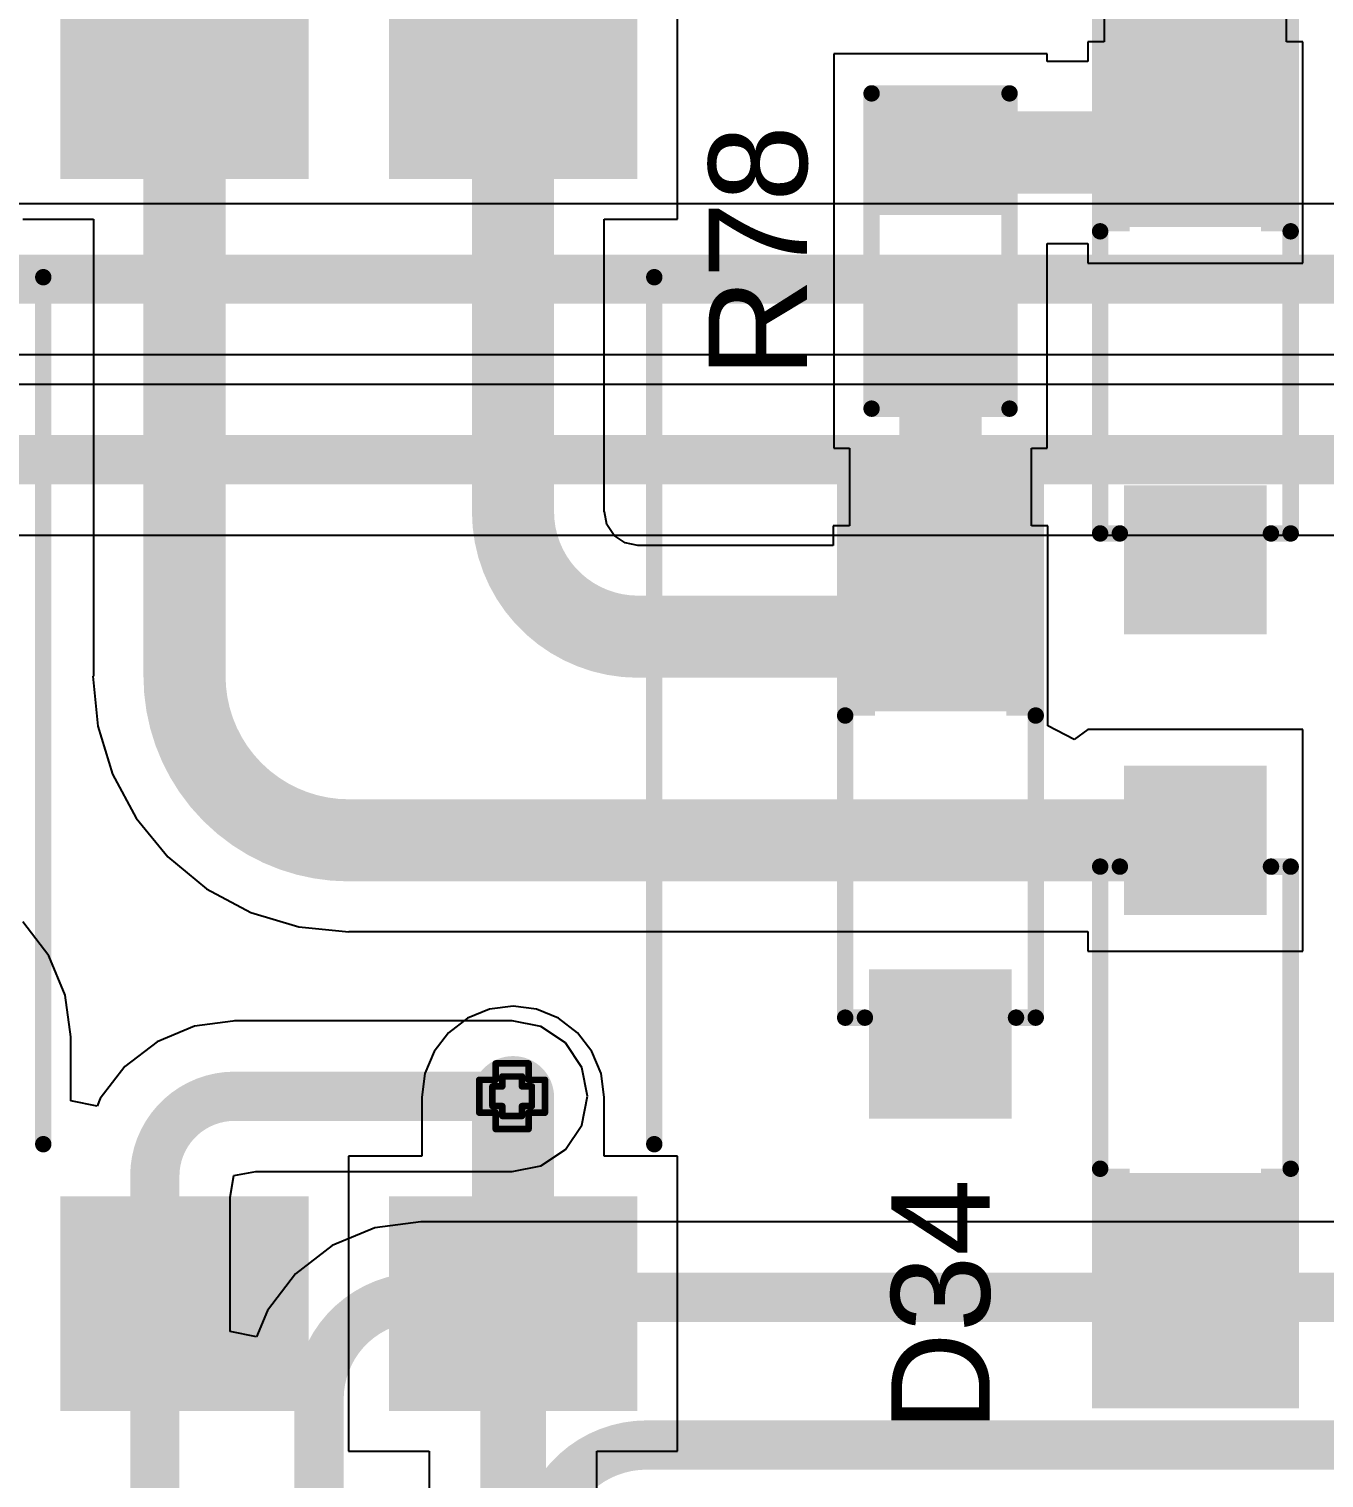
# Model space of a CAD drawing. Header units: inches. Extents: x -3 to 195, y 0 to 199.
# Drawn here: x 0.4581 to 0.8523, y 3.645 to 4.0862 of the extents above; entities that cross this region are included whole.
import ezdxf

# ---------------------------------------------------------------- set-up
doc = ezdxf.new("R2010")
doc.units = ezdxf.units.IN
doc.header["$MEASUREMENT"] = 0
for name, color, linetype in [('Bottom Layer', 5, 'Continuous'), ('Drill Drawing', 1, 'Continuous'), ('Top Layer', 1, 'Continuous'), ('Top Overlay', 2, 'Continuous'), ('Top Paste', 8, 'Continuous'), ('Top Solder', 216, 'Continuous'), ('Via Holes', 16, 'Continuous')]:
    doc.layers.add(name, color=color, linetype=linetype)
doc.styles.add('Arial', font='', dxfattribs={"height": 0.2})
doc.styles.get('Arial').set_extended_font_data('Arial')

# ---------------------------------------------------------------- blocks, each defined once
blk = doc.blocks.new('SFH617A_2X009T_9')
at = {"layer": 'Top Layer'}
for points in [[(-0.21752, 0.08504), (-0.15768, 0.08504), (-0.15768, 0.01496), (-0.21752, 0.01496)], [(0.15768, 0.08504), (0.21752, 0.08504), (0.21752, 0.01496), (0.15768, 0.01496)], [(-0.21752, -0.01496), (-0.15768, -0.01496), (-0.15768, -0.08504), (-0.21752, -0.08504)], [(0.15768, -0.01496), (0.21752, -0.01496), (0.21752, -0.08504), (0.15768, -0.08504)]]:
    blk.add_hatch(color=1, dxfattribs=at).paths.add_polyline_path(points)
at = {"layer": 'Top Paste'}
for points in [[(-0.21752, 0.08504), (-0.15768, 0.08504), (-0.15768, 0.01496), (-0.21752, 0.01496)], [(0.15768, 0.08504), (0.21752, 0.08504), (0.21752, 0.01496), (0.15768, 0.01496)], [(-0.21752, -0.01496), (-0.15768, -0.01496), (-0.15768, -0.08504), (-0.21752, -0.08504)], [(0.15768, -0.01496), (0.21752, -0.01496), (0.21752, -0.08504), (0.15768, -0.08504)]]:
    blk.add_hatch(color=8, dxfattribs=at).paths.add_polyline_path(points)
at = {"layer": 'Top Solder'}
for points in [[(-0.22028, 0.08779), (-0.15492, 0.08779), (-0.15492, 0.0122), (-0.22028, 0.0122)], [(0.15492, 0.08779), (0.22028, 0.08779), (0.22028, 0.0122), (0.15492, 0.0122)], [(-0.22028, -0.01221), (-0.15492, -0.01221), (-0.15492, -0.0878), (-0.22028, -0.0878)], [(0.15492, -0.01221), (0.22028, -0.01221), (0.22028, -0.0878), (0.15492, -0.0878)]]:
    blk.add_hatch(color=216, dxfattribs=at).paths.add_polyline_path(points)
at = {"layer": 'Top Overlay', "const_width": 0.005}
for points in [[(0.139, 0.093), (-0.125, 0.093)], [(0.139, -0.093), (-0.125, -0.093)]]:
    blk.add_lwpolyline(points, dxfattribs=at)
at = {"layer": 'Top Overlay', "const_width": 0.0025}
for points in [[(-0.12625, 0.093, 1), (-0.12375, 0.093, 1)], [(0.13775, 0.093, 1), (0.14025, 0.093, 1)], [(-0.12625, -0.093, 1), (-0.12375, -0.093, 1)], [(0.13775, -0.093, 1), (0.14025, -0.093, 1)]]:
    blk.add_lwpolyline(points, format="xyb", close=True, dxfattribs=at)
blk = doc.blocks.new('R___0603_39')
at = {"layer": 'Top Layer'}
for points in [[(-0.015, 0.0175), (-0.015, -0.0175), (-0.045, -0.0175), (-0.045, 0.0175)], [(0.045, 0.0175), (0.045, -0.0175), (0.015, -0.0175), (0.015, 0.0175)]]:
    blk.add_hatch(color=1, dxfattribs=at).paths.add_polyline_path(points)
at = {"layer": 'Top Paste'}
for points in [[(-0.015, 0.0175), (-0.015, -0.0175), (-0.045, -0.0175), (-0.045, 0.0175)], [(0.045, 0.0175), (0.045, -0.0175), (0.015, -0.0175), (0.015, 0.0175)]]:
    blk.add_hatch(color=8, dxfattribs=at).paths.add_polyline_path(points)
at = {"layer": 'Top Solder'}
for points in [[(-0.011, 0.0215), (-0.011, -0.0215), (-0.049, -0.0215), (-0.049, 0.0215)], [(0.049, 0.0215), (0.049, -0.0215), (0.011, -0.0215), (0.011, 0.0215)]]:
    blk.add_hatch(color=216, dxfattribs=at).paths.add_polyline_path(points)
at = {"layer": 'Top Overlay', "const_width": 0.005}
for points in [[(0.048, 0.021), (-0.048, 0.021)], [(-0.048, -0.021), (-0.048, 0.021)], [(0.048, -0.021), (0.048, 0.021)], [(0.048, -0.021), (-0.048, -0.021)]]:
    blk.add_lwpolyline(points, dxfattribs=at)
at = {"layer": 'Top Overlay', "const_width": 0.0025}
for points in [[(-0.04925, 0.021, 1), (-0.04675, 0.021, 1)], [(-0.04925, 0.021, 1), (-0.04675, 0.021, 1)], [(0.04675, 0.021, 1), (0.04925, 0.021, 1)], [(0.04675, 0.021, 1), (0.04925, 0.021, 1)], [(-0.04925, -0.021, 1), (-0.04675, -0.021, 1)], [(-0.04925, -0.021, 1), (-0.04675, -0.021, 1)], [(0.04675, -0.021, 1), (0.04925, -0.021, 1)], [(0.04675, -0.021, 1), (0.04925, -0.021, 1)]]:
    blk.add_lwpolyline(points, format="xyb", close=True, dxfattribs=at)
blk = doc.blocks.new('SOD_123_111')
at = {"layer": 'Top Layer'}
for points in [[(-0.04331, 0.01772), (-0.04331, -0.01772), (-0.08071, -0.01772), (-0.08071, 0.01772)], [(0.08071, 0.01772), (0.08071, -0.01772), (0.04331, -0.01772), (0.04331, 0.01772)]]:
    blk.add_hatch(color=1, dxfattribs=at).paths.add_polyline_path(points)
at = {"layer": 'Top Overlay'}
for points in [[(0.038, 0.01997), (0.111, 0.01997), (0.111, 0.03147), (0.038, 0.03147)], [(0.08345, -0.03103), (0.11099, -0.03103), (0.11099, 0.03097), (0.08345, 0.03097)], [(0.038, -0.03152), (0.111, -0.03152), (0.111, -0.02003), (0.038, -0.02003)]]:
    blk.add_hatch(color=2, dxfattribs=at).paths.add_polyline_path(points)
at = {"layer": 'Top Paste'}
for points in [[(-0.04331, 0.01772), (-0.04331, -0.01772), (-0.08071, -0.01772), (-0.08071, 0.01772)], [(0.08071, 0.01772), (0.08071, -0.01772), (0.04331, -0.01772), (0.04331, 0.01772)]]:
    blk.add_hatch(color=8, dxfattribs=at).paths.add_polyline_path(points)
at = {"layer": 'Top Solder'}
for points in [[(-0.03931, 0.02172), (-0.03931, -0.02172), (-0.08471, -0.02172), (-0.08471, 0.02172)], [(0.08471, 0.02172), (0.08471, -0.02172), (0.03931, -0.02172), (0.03931, 0.02172)]]:
    blk.add_hatch(color=216, dxfattribs=at).paths.add_polyline_path(points)
at = {"layer": 'Top Overlay', "const_width": 0.005}
for points in [[(-0.054, 0.029), (-0.054, 0.023)], [(-0.054, 0.029), (0.038, 0.029)], [(-0.054, -0.023), (-0.054, -0.029)], [(-0.054, -0.029), (0.038, -0.029)]]:
    blk.add_lwpolyline(points, dxfattribs=at)
at = {"layer": 'Top Overlay', "const_width": 0.0025}
for points in [[(-0.05525, 0.029, 1), (-0.05275, 0.029, 1)], [(-0.05525, 0.029, 1), (-0.05275, 0.029, 1)], [(0.03675, 0.029, 1), (0.03925, 0.029, 1)], [(-0.05525, 0.023, 1), (-0.05275, 0.023, 1)], [(-0.05525, -0.023, 1), (-0.05275, -0.023, 1)], [(-0.05525, -0.029, 1), (-0.05275, -0.029, 1)], [(-0.05525, -0.029, 1), (-0.05275, -0.029, 1)], [(0.03675, -0.029, 1), (0.03925, -0.029, 1)]]:
    blk.add_lwpolyline(points, format="xyb", close=True, dxfattribs=at)
blk = doc.blocks.new('SOD_123_112')
at = {"layer": 'Top Layer'}
for points in [[(-0.04331, 0.01772), (-0.04331, -0.01772), (-0.08071, -0.01772), (-0.08071, 0.01772)], [(0.08071, 0.01772), (0.08071, -0.01772), (0.04331, -0.01772), (0.04331, 0.01772)]]:
    blk.add_hatch(color=1, dxfattribs=at).paths.add_polyline_path(points)
at = {"layer": 'Top Overlay'}
for points in [[(0.03799, 0.02), (0.11099, 0.02), (0.11099, 0.0315), (0.03799, 0.0315)], [(0.08344, -0.031), (0.11098, -0.031), (0.11098, 0.031), (0.08344, 0.031)], [(0.03799, -0.0315), (0.11099, -0.0315), (0.11099, -0.02), (0.03799, -0.02)]]:
    blk.add_hatch(color=2, dxfattribs=at).paths.add_polyline_path(points)
at = {"layer": 'Top Paste'}
for points in [[(-0.04331, 0.01772), (-0.04331, -0.01772), (-0.08071, -0.01772), (-0.08071, 0.01772)], [(0.08071, 0.01772), (0.08071, -0.01772), (0.04331, -0.01772), (0.04331, 0.01772)]]:
    blk.add_hatch(color=8, dxfattribs=at).paths.add_polyline_path(points)
at = {"layer": 'Top Solder'}
for points in [[(-0.03931, 0.02172), (-0.03931, -0.02172), (-0.08471, -0.02172), (-0.08471, 0.02172)], [(0.08471, 0.02172), (0.08471, -0.02172), (0.03931, -0.02172), (0.03931, 0.02172)]]:
    blk.add_hatch(color=216, dxfattribs=at).paths.add_polyline_path(points)
at = {"layer": 'Top Overlay', "const_width": 0.005}
for points in [[(-0.054, 0.029), (-0.054, 0.023)], [(-0.054, 0.029), (0.038, 0.029)], [(-0.054, -0.023), (-0.054, -0.029)], [(-0.054, -0.029), (0.038, -0.029)]]:
    blk.add_lwpolyline(points, dxfattribs=at)
at = {"layer": 'Top Overlay', "const_width": 0.0025}
for points in [[(-0.05525, 0.029, 1), (-0.05275, 0.029, 1)], [(-0.05525, 0.029, 1), (-0.05275, 0.029, 1)], [(0.03675, 0.029, 1), (0.03925, 0.029, 1)], [(-0.05525, 0.023, 1), (-0.05275, 0.023, 1)], [(-0.05525, -0.023, 1), (-0.05275, -0.023, 1)], [(-0.05525, -0.029, 1), (-0.05275, -0.029, 1)], [(-0.05525, -0.029, 1), (-0.05275, -0.029, 1)], [(0.03675, -0.029, 1), (0.03925, -0.029, 1)]]:
    blk.add_lwpolyline(points, format="xyb", close=True, dxfattribs=at)
blk = doc.blocks.new('SOD_123_113')
at = {"layer": 'Top Layer'}
for points in [[(-0.04331, 0.01772), (-0.04331, -0.01772), (-0.08071, -0.01772), (-0.08071, 0.01772)], [(0.08071, 0.01772), (0.08071, -0.01772), (0.04331, -0.01772), (0.04331, 0.01772)]]:
    blk.add_hatch(color=1, dxfattribs=at).paths.add_polyline_path(points)
at = {"layer": 'Top Overlay'}
for points in [[(0.038, 0.02), (0.111, 0.02), (0.111, 0.03149), (0.038, 0.03149)], [(0.08346, -0.03101), (0.111, -0.03101), (0.111, 0.03099), (0.08346, 0.03099)], [(0.038, -0.0315), (0.111, -0.0315), (0.111, -0.02), (0.038, -0.02)]]:
    blk.add_hatch(color=2, dxfattribs=at).paths.add_polyline_path(points)
at = {"layer": 'Top Paste'}
for points in [[(-0.04331, 0.01772), (-0.04331, -0.01772), (-0.08071, -0.01772), (-0.08071, 0.01772)], [(0.08071, 0.01772), (0.08071, -0.01772), (0.04331, -0.01772), (0.04331, 0.01772)]]:
    blk.add_hatch(color=8, dxfattribs=at).paths.add_polyline_path(points)
at = {"layer": 'Top Solder'}
for points in [[(-0.03931, 0.02172), (-0.03931, -0.02172), (-0.08471, -0.02172), (-0.08471, 0.02172)], [(0.08471, 0.02172), (0.08471, -0.02172), (0.03931, -0.02172), (0.03931, 0.02172)]]:
    blk.add_hatch(color=216, dxfattribs=at).paths.add_polyline_path(points)
at = {"layer": 'Top Overlay', "const_width": 0.005}
for points in [[(-0.054, 0.023), (-0.054, 0.029)], [(0.038, 0.029), (-0.054, 0.029)], [(-0.054, -0.029), (-0.054, -0.023)], [(0.038, -0.029), (-0.054, -0.029)]]:
    blk.add_lwpolyline(points, dxfattribs=at)
at = {"layer": 'Top Overlay', "const_width": 0.0025}
for points in [[(-0.05525, 0.029, 1), (-0.05275, 0.029, 1)], [(-0.05525, 0.029, 1), (-0.05275, 0.029, 1)], [(0.03675, 0.029, 1), (0.03925, 0.029, 1)], [(-0.05525, 0.023, 1), (-0.05275, 0.023, 1)], [(-0.05525, -0.023, 1), (-0.05275, -0.023, 1)], [(-0.05525, -0.029, 1), (-0.05275, -0.029, 1)], [(-0.05525, -0.029, 1), (-0.05275, -0.029, 1)], [(0.03675, -0.029, 1), (0.03925, -0.029, 1)]]:
    blk.add_lwpolyline(points, format="xyb", close=True, dxfattribs=at)

msp = doc.modelspace()

# ---------------------------------------------------------------- hatches: boundary and pattern name
at = {"layer": 'Bottom Layer'}
h = msp.add_hatch(color=5, dxfattribs=at)
edge = h.paths.add_edge_path()
edge.add_arc((0.6052, 3.7612), 0.01181, 0, 360)
at = {"layer": 'Top Layer'}
h = msp.add_hatch(color=1, dxfattribs=at)
edge = h.paths.add_edge_path()
edge.add_arc((0.6052, 3.7612), 0.01181, 0, 360)
at = {"layer": 'Via Holes'}
h = msp.add_hatch(color=7, dxfattribs=at)
edge = h.paths.add_edge_path()
edge.add_arc((0.6052, 3.7612), 0.00591, 0, 360)

# ---------------------------------------------------------------- linework, layer by layer
at = {"layer": 'Bottom Layer'}
for p, q in [((0.97678, 4.03294), (0.08847, 4.03294)), ((0.08847, 3.98706), (0.97706, 3.98706)), ((0.89797, 3.97794), (0.18847, 3.97794)), ((0.18847, 3.93206), (0.89797, 3.93206)), ((0.46419, 3.80396), (0.45627, 3.81428)), ((0.46917, 3.79195), (0.46419, 3.80396)), ((0.47083, 3.77927), (0.46917, 3.79195)), ((0.50849, 3.78249), (0.49711, 3.77778)), ((0.52015, 3.78403), (0.50849, 3.78249)), ((0.5207, 3.78414), (0.52015, 3.78403)), ((0.6052, 3.78414), (0.5207, 3.78414)), ((0.61398, 3.78239), (0.6052, 3.78414)), ((0.62142, 3.77742), (0.61398, 3.78239)), ((0.47088, 3.77905), (0.47083, 3.77927)), ((0.47088, 3.75979), (0.47088, 3.77905)), ((0.49711, 3.77778), (0.48733, 3.77028)), ((0.6264, 3.76998), (0.62142, 3.77742)), ((0.48733, 3.77028), (0.47983, 3.76051)), ((0.62814, 3.7612), (0.6264, 3.76998)), ((0.47888, 3.7582), (0.47088, 3.75979)), ((0.47983, 3.76051), (0.47888, 3.7582)), ((0.6264, 3.75242), (0.62814, 3.7612)), ((0.62142, 3.74498), (0.6264, 3.75242)), ((0.61398, 3.74), (0.62142, 3.74498)), ((0.5205, 3.73711), (0.52716, 3.73826)), ((0.52716, 3.73826), (0.6052, 3.73826)), ((0.6052, 3.73826), (0.61398, 3.74)), ((0.51936, 3.73045), (0.5205, 3.73711)), ((0.51936, 3.68955), (0.51936, 3.73045)), ((0.56344, 3.72112), (0.55043, 3.71573)), ((0.5774, 3.72296), (0.56344, 3.72112)), ((0.5774, 3.72294), (0.5774, 3.72296)), ((1.81508, 3.72294), (0.5774, 3.72294)), ((0.55043, 3.71573), (0.53926, 3.70716)), ((0.53926, 3.70716), (0.53068, 3.69599)), ((0.53068, 3.69599), (0.52736, 3.68796)), ((0.52736, 3.68796), (0.51936, 3.68955))]:
    msp.add_line(p, q, dxfattribs=at)
at = {"layer": 'Bottom Layer', "const_width": 0.015}
for points in [[(0.08847, 4.01), (0.97706, 4.01)], [(0.18847, 3.955), (0.89797, 3.955)], [(0.5207, 3.7612), (0.6052, 3.7612)], [(0.49642, 2.27926), (0.49642, 3.73691)], [(0.5774, 3.7), (1.81508, 3.7)], [(0.54642, 2.27926), (0.54642, 3.66901)], [(0.64611, 3.655), (1.62, 3.655)]]:
    msp.add_lwpolyline(points, dxfattribs=at)
for points in [[(0.49642, 3.73691, -0.414214), (0.5207, 3.7612)], [(0.54642, 3.66901, -0.414214), (0.5774, 3.7)], [(0.61413, 3.62302, -0.414214), (0.64611, 3.655)]]:
    msp.add_lwpolyline(points, format="xyb", dxfattribs=at)
at = {"layer": 'Bottom Layer', "const_width": 0.0075}
for points in [[(0.51695, 3.7612, 1), (0.52445, 3.7612, 1)], [(0.51695, 3.7612, 1), (0.52445, 3.7612, 1)], [(0.60145, 3.7612, 1), (0.60895, 3.7612, 1)], [(0.49267, 3.73691, 1), (0.50017, 3.73691, 1)], [(0.49267, 3.73691, 1), (0.50017, 3.73691, 1)], [(0.57365, 3.7, 1), (0.58115, 3.7, 1)], [(0.57365, 3.7, 1), (0.58115, 3.7, 1)], [(0.54267, 3.66901, 1), (0.55017, 3.66901, 1)], [(0.54267, 3.66901, 1), (0.55017, 3.66901, 1)], [(0.64236, 3.655, 1), (0.64986, 3.655, 1)], [(0.64236, 3.655, 1), (0.64986, 3.655, 1)]]:
    msp.add_lwpolyline(points, format="xyb", close=True, dxfattribs=at)
at = {"layer": 'Drill Drawing', "const_width": 0.002}
for points in [[(0.6002, 3.7662), (0.6002, 3.7712)], [(0.6002, 3.7712), (0.6102, 3.7712)], [(0.6022, 3.7642), (0.6022, 3.7672)], [(0.6022, 3.7672), (0.6082, 3.7672)], [(0.6082, 3.7642), (0.6082, 3.7672)], [(0.6102, 3.7662), (0.6102, 3.7712)], [(0.5952, 3.7562), (0.5952, 3.7662)], [(0.5952, 3.7662), (0.6002, 3.7662)], [(0.5992, 3.7582), (0.5992, 3.7642)], [(0.5992, 3.7642), (0.6022, 3.7642)], [(0.6082, 3.7642), (0.6112, 3.7642)], [(0.6102, 3.7662), (0.6152, 3.7662)], [(0.6112, 3.7582), (0.6112, 3.7642)], [(0.6152, 3.7562), (0.6152, 3.7662)], [(0.5952, 3.7562), (0.6002, 3.7562)], [(0.5992, 3.7582), (0.6022, 3.7582)], [(0.6002, 3.7512), (0.6002, 3.7562)], [(0.6022, 3.7552), (0.6022, 3.7582)], [(0.6022, 3.7552), (0.6082, 3.7552)], [(0.6082, 3.7582), (0.6112, 3.7582)], [(0.6082, 3.7552), (0.6082, 3.7582)], [(0.6102, 3.7562), (0.6152, 3.7562)], [(0.6102, 3.7512), (0.6102, 3.7562)], [(0.6002, 3.7512), (0.6102, 3.7512)]]:
    msp.add_lwpolyline(points, dxfattribs=at)
at = {"layer": 'Drill Drawing', "const_width": 0.001}
for points in [[(0.5997, 3.7712, 1), (0.6007, 3.7712, 1)], [(0.5997, 3.7712, 1), (0.6007, 3.7712, 1)], [(0.6017, 3.7672, 1), (0.6027, 3.7672, 1)], [(0.6017, 3.7672, 1), (0.6027, 3.7672, 1)], [(0.6077, 3.7672, 1), (0.6087, 3.7672, 1)], [(0.6077, 3.7672, 1), (0.6087, 3.7672, 1)], [(0.6097, 3.7712, 1), (0.6107, 3.7712, 1)], [(0.6097, 3.7712, 1), (0.6107, 3.7712, 1)], [(0.5947, 3.7662, 1), (0.5957, 3.7662, 1)], [(0.5947, 3.7662, 1), (0.5957, 3.7662, 1)], [(0.5987, 3.7642, 1), (0.5997, 3.7642, 1)], [(0.5987, 3.7642, 1), (0.5997, 3.7642, 1)], [(0.5997, 3.7662, 1), (0.6007, 3.7662, 1)], [(0.5997, 3.7662, 1), (0.6007, 3.7662, 1)], [(0.6017, 3.7642, 1), (0.6027, 3.7642, 1)], [(0.6017, 3.7642, 1), (0.6027, 3.7642, 1)], [(0.6077, 3.7642, 1), (0.6087, 3.7642, 1)], [(0.6077, 3.7642, 1), (0.6087, 3.7642, 1)], [(0.6097, 3.7662, 1), (0.6107, 3.7662, 1)], [(0.6097, 3.7662, 1), (0.6107, 3.7662, 1)], [(0.6107, 3.7642, 1), (0.6117, 3.7642, 1)], [(0.6107, 3.7642, 1), (0.6117, 3.7642, 1)], [(0.6147, 3.7662, 1), (0.6157, 3.7662, 1)], [(0.6147, 3.7662, 1), (0.6157, 3.7662, 1)], [(0.5947, 3.7562, 1), (0.5957, 3.7562, 1)], [(0.5947, 3.7562, 1), (0.5957, 3.7562, 1)], [(0.5987, 3.7582, 1), (0.5997, 3.7582, 1)], [(0.5987, 3.7582, 1), (0.5997, 3.7582, 1)], [(0.5997, 3.7562, 1), (0.6007, 3.7562, 1)], [(0.5997, 3.7562, 1), (0.6007, 3.7562, 1)], [(0.6017, 3.7582, 1), (0.6027, 3.7582, 1)], [(0.6017, 3.7582, 1), (0.6027, 3.7582, 1)], [(0.6017, 3.7552, 1), (0.6027, 3.7552, 1)], [(0.6017, 3.7552, 1), (0.6027, 3.7552, 1)], [(0.6077, 3.7582, 1), (0.6087, 3.7582, 1)], [(0.6077, 3.7582, 1), (0.6087, 3.7582, 1)], [(0.6077, 3.7552, 1), (0.6087, 3.7552, 1)], [(0.6077, 3.7552, 1), (0.6087, 3.7552, 1)], [(0.6097, 3.7562, 1), (0.6107, 3.7562, 1)], [(0.6097, 3.7562, 1), (0.6107, 3.7562, 1)], [(0.6107, 3.7582, 1), (0.6117, 3.7582, 1)], [(0.6107, 3.7582, 1), (0.6117, 3.7582, 1)], [(0.6147, 3.7562, 1), (0.6157, 3.7562, 1)], [(0.6147, 3.7562, 1), (0.6157, 3.7562, 1)], [(0.5997, 3.7512, 1), (0.6007, 3.7512, 1)], [(0.5997, 3.7512, 1), (0.6007, 3.7512, 1)], [(0.6097, 3.7512, 1), (0.6107, 3.7512, 1)], [(0.6097, 3.7512, 1), (0.6107, 3.7512, 1)]]:
    msp.add_lwpolyline(points, format="xyb", close=True, dxfattribs=at)
at = {"layer": 'Top Layer'}
for p, q in [((0.84094, 4.08228), (0.84094, 4.46576)), ((0.78546, 4.46488), (0.78546, 4.08228)), ((0.6555, 4.02828), (0.6555, 4.11812)), ((0.78546, 4.08228), (0.78048, 4.08228)), ((0.78048, 4.08228), (0.78048, 4.07631)), ((0.84592, 4.08228), (0.84094, 4.08228)), ((0.84592, 4.01487), (0.84592, 4.08228)), ((0.76812, 4.07857), (0.70312, 4.07857)), ((0.70312, 4.07857), (0.70312, 4.01857)), ((0.76812, 4.07631), (0.76812, 4.07857)), ((0.78048, 4.07631), (0.76812, 4.07631)), ((0.45624, 4.02828), (0.47773, 4.02828)), ((0.47773, 4.02828), (0.47773, 3.88912)), ((0.6332, 3.93918), (0.6332, 4.02828)), ((0.6332, 4.02828), (0.6555, 4.02828)), ((0.76812, 3.95857), (0.76812, 4.02084)), ((0.76812, 4.02084), (0.78048, 4.02084)), ((0.78048, 4.02084), (0.78048, 4.01487)), ((0.70312, 4.01857), (0.70312, 3.95857)), ((0.78048, 4.01487), (0.84592, 4.01487)), ((0.70312, 3.95857), (0.70787, 3.95857)), ((0.70787, 3.95857), (0.70787, 3.93484)), ((0.76334, 3.93484), (0.76334, 3.95857)), ((0.76334, 3.95857), (0.76812, 3.95857)), ((0.63327, 3.93918), (0.6332, 3.93918)), ((0.63405, 3.93526), (0.63327, 3.93918)), ((0.63627, 3.93194), (0.63405, 3.93526)), ((0.63959, 3.92972), (0.63627, 3.93194)), ((0.70787, 3.93484), (0.70288, 3.93484)), ((0.70288, 3.93484), (0.70288, 3.92887)), ((0.76831, 3.93484), (0.76334, 3.93484)), ((0.76831, 3.87397), (0.76831, 3.93484)), ((0.64351, 3.92894), (0.63959, 3.92972)), ((0.64351, 3.92887), (0.64351, 3.92894)), ((0.70288, 3.92887), (0.64351, 3.92887)), ((0.47773, 3.88912), (0.47759, 3.88912)), ((0.47759, 3.88912), (0.47909, 3.87393)), ((0.47909, 3.87393), (0.48352, 3.85932)), ((0.77631, 3.86985), (0.76831, 3.87397)), ((0.78049, 3.87283), (0.77631, 3.86985)), ((0.84592, 3.87283), (0.78049, 3.87283)), ((0.78049, 3.87283), (0.78049, 3.87283)), ((0.84592, 3.80542), (0.84592, 3.87283)), ((0.48352, 3.85932), (0.49071, 3.84586)), ((0.49071, 3.84586), (0.5004, 3.83406)), ((0.5004, 3.83406), (0.5122, 3.82437)), ((0.5122, 3.82437), (0.52566, 3.81718)), ((0.52566, 3.81718), (0.54027, 3.81275)), ((0.54027, 3.81275), (0.55547, 3.81125)), ((0.55547, 3.81125), (0.55547, 3.81139)), ((0.55547, 3.81139), (0.78049, 3.81139)), ((0.78049, 3.81139), (0.78049, 3.80542)), ((0.78049, 3.80542), (0.84592, 3.80542)), ((0.59829, 3.78773), (0.5916, 3.78495)), ((0.60547, 3.78867), (0.59829, 3.78773)), ((0.61264, 3.78773), (0.60547, 3.78867)), ((0.61933, 3.78495), (0.61264, 3.78773)), ((0.5916, 3.78495), (0.58585, 3.78055)), ((0.62508, 3.78055), (0.61933, 3.78495)), ((0.58585, 3.78055), (0.58144, 3.7748)), ((0.62949, 3.7748), (0.62508, 3.78055)), ((0.58144, 3.7748), (0.57867, 3.76811)), ((0.63226, 3.76811), (0.62949, 3.7748)), ((0.57867, 3.76811), (0.57773, 3.76093)), ((0.6332, 3.76093), (0.63226, 3.76811)), ((0.57773, 3.76093), (0.57773, 3.74292)), ((0.6332, 3.74292), (0.6332, 3.76093)), ((0.57773, 3.74292), (0.55543, 3.74292)), ((0.55543, 3.74292), (0.55543, 3.65308)), ((0.6555, 3.74292), (0.6332, 3.74292)), ((0.6555, 3.65308), (0.6555, 3.74292)), ((0.55543, 3.65308), (0.57998, 3.65308)), ((0.57998, 3.65308), (0.57998, 3.637)), ((0.63096, 3.637), (0.63096, 3.65308)), ((0.63096, 3.65308), (0.6555, 3.65308))]:
    msp.add_line(p, q, dxfattribs=at)
for points, const_width in [([(0.8132, 4.04957), (0.8132, 4.51805)], 0.025), ([(0.50546, 3.88912), (0.50546, 4.0732)], 0.025), ([(0.60546, 3.93918), (0.60546, 4.0732)], 0.025), ([(0.73562, 4.04857), (0.8132, 4.04857)], 0.025), ([(0.73561, 3.90115), (0.73561, 3.98857)], 0.025), ([(0.73561, 3.98857), (0.73562, 3.98857)], 0.025), ([(0.64351, 3.90113), (0.73559, 3.90113)], 0.025), ([(0.73559, 3.90113), (0.73561, 3.90115)], 0.025), ([(0.55547, 3.83912), (0.81321, 3.83912)], 0.025), ([(0.60547, 3.698), (0.60547, 3.76093)], 0.025), ([(0.60547, 3.61716), (0.60547, 3.6965)], 0.02)]:
    msp.add_lwpolyline(points, dxfattribs=dict(at, const_width=const_width))
for points, const_width in [([(0.49921, 4.0732, 1), (0.51171, 4.0732, 1)], 0.0125), ([(0.59921, 4.0732, 1), (0.61171, 4.0732, 1)], 0.0125), ([(0.72937, 4.04857, 1), (0.74187, 4.04857, 1)], 0.0125), ([(0.80695, 4.04957, 1), (0.81945, 4.04957, 1)], 0.0125), ([(0.80695, 4.04857, 1), (0.81945, 4.04857, 1)], 0.0125), ([(0.72936, 3.98857, 1), (0.74186, 3.98857, 1)], 0.0125), ([(0.72936, 3.98857, 1), (0.74186, 3.98857, 1)], 0.0125), ([(0.72937, 3.98857, 1), (0.74187, 3.98857, 1)], 0.0125), ([(0.59921, 3.93918, 1), (0.61171, 3.93918, 1)], 0.0125), ([(0.59921, 3.93918, 1), (0.61171, 3.93918, 1)], 0.0125), ([(0.63726, 3.90113, 1), (0.64976, 3.90113, 1)], 0.0125), ([(0.63726, 3.90113, 1), (0.64976, 3.90113, 1)], 0.0125), ([(0.72934, 3.90113, 1), (0.74184, 3.90113, 1)], 0.0125), ([(0.72934, 3.90113, 1), (0.74184, 3.90113, 1)], 0.0125), ([(0.72936, 3.90115, 1), (0.74186, 3.90115, 1)], 0.0125), ([(0.72936, 3.90115, 1), (0.74186, 3.90115, 1)], 0.0125), ([(0.49921, 3.88912, 1), (0.51171, 3.88912, 1)], 0.0125), ([(0.49921, 3.88912, 1), (0.51171, 3.88912, 1)], 0.0125), ([(0.50797, 3.86086, 1), (0.52047, 3.86086, 1)], 0.0125), ([(0.50797, 3.86086, 1), (0.52047, 3.86086, 1)], 0.0125), ([(0.52095, 3.84788, 1), (0.53345, 3.84788, 1)], 0.0125), ([(0.52095, 3.84788, 1), (0.53345, 3.84788, 1)], 0.0125), ([(0.54922, 3.83912, 1), (0.56172, 3.83912, 1)], 0.0125), ([(0.54922, 3.83912, 1), (0.56172, 3.83912, 1)], 0.0125), ([(0.80696, 3.83912, 1), (0.81946, 3.83912, 1)], 0.0125), ([(0.59922, 3.76093, 1), (0.61172, 3.76093, 1)], 0.0125), ([(0.59922, 3.698, 1), (0.61172, 3.698, 1)], 0.0125), ([(0.60047, 3.6965, 1), (0.61047, 3.6965, 1)], 0.01)]:
    msp.add_lwpolyline(points, format="xyb", close=True, dxfattribs=dict(at, const_width=const_width))
at = {"layer": 'Top Layer', "const_width": 0.025}
for points in [[(0.64351, 3.90113, -0.414214), (0.60546, 3.93918)], [(0.51422, 3.86086, -0.15133), (0.50546, 3.88912)], [(0.5272, 3.84788, -0.092581), (0.51422, 3.86086)], [(0.55547, 3.83912, -0.15133), (0.5272, 3.84788)]]:
    msp.add_lwpolyline(points, format="xyb", dxfattribs=at)

# ---------------------------------------------------------------- block references
for name, p, rotation in [('SFH617A_2X009T_9', (0.55547, 3.8856), 270), ('SOD_123_112', (0.8132, 3.98657), 90), ('R___0603_39', (0.73562, 4.01857), 270), ('SOD_123_111', (0.73559, 3.83913), 90), ('SOD_123_113', (0.81321, 3.77712), 270)]:
    msp.add_blockref(name, p, dxfattribs=dict(rotation=rotation))

# ---------------------------------------------------------------- texts
at = {"layer": 'Top Overlay', "style": 'Arial'}
for s, p in [('R78', (0.695, 3.98001)), ('D34', (0.75059, 3.65909))]:
    msp.add_text(s, height=0.03, rotation=90, dxfattribs=at).set_placement(p)

doc.saveas('drawing.dxf')
